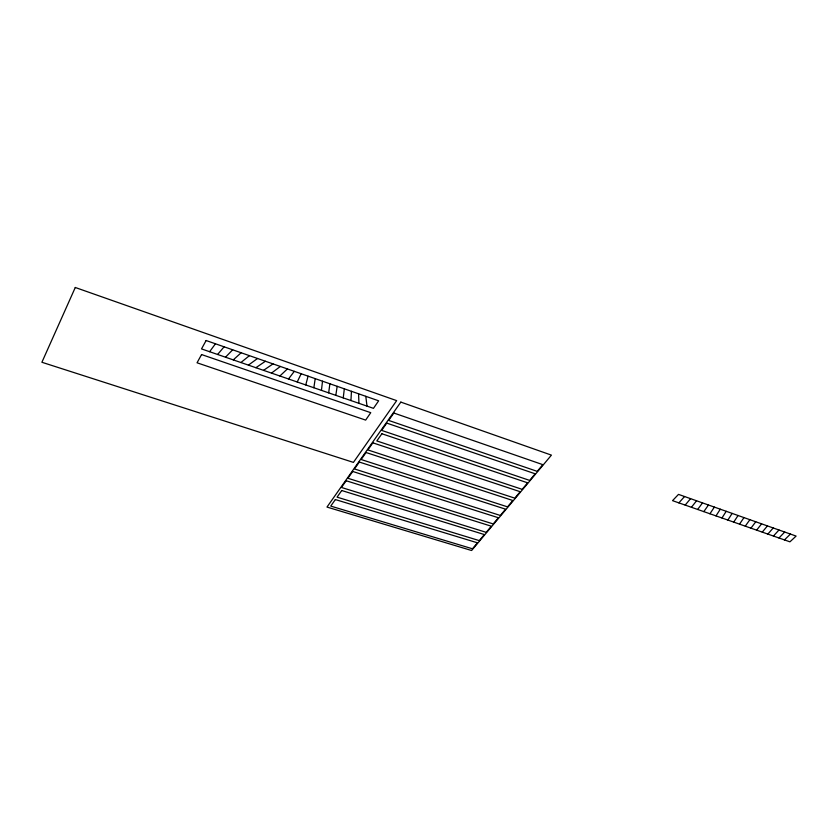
<?xml version="1.0" encoding="UTF-8"?>
<svg xmlns="http://www.w3.org/2000/svg" width="838" height="838" viewBox="0 0 838 838"><rect width="100%" height="100%" fill="white"/><g stroke="black" fill="none" stroke-linecap="round" stroke-linejoin="round"><path stroke-width="1.26" d="M350.954 400.564L351.447 391.304M321.446 390.361L322.515 381.196M343.224 397.893L344.334 388.822M328.664 392.854L329.889 383.773M313.862 387.743L315.203 378.64M335.818 395.337L337.169 386.318M305.755 384.935L308.08 376.157M297.228 381.992L301.156 373.727M721.968 517.989L726.211 511.295M727.876 520.063L732.14 513.401M715.987 515.883L720.292 509.2M733.732 522.116L738.058 515.496M709.933 513.767L714.374 507.095M739.525 524.148L743.976 517.591M703.826 511.62L708.445 505M745.265 526.159L749.884 519.686M209.605 351.698L215.46 343.779M697.645 509.462L702.516 502.894M750.963 528.16L755.761 521.77M288.513 378.975L294.306 371.339M691.423 507.273L696.556 500.778M756.63 530.15L761.606 523.844M762.266 532.12L767.43 525.908M685.17 505.084L690.575 498.662M217.608 354.464L224.113 346.806M767.859 534.089L773.223 527.961M678.874 502.873L684.562 496.525M773.432 536.037L778.984 530.004M225.516 357.198L232.681 349.802M778.963 537.975L784.714 532.046M784.462 539.913L790.423 534.068L796.1 536.079L789.941 541.83L672.537 500.653L678.508 494.378L790.423 534.068M279.871 375.99L287.424 368.93M233.289 359.89L241.135 352.756M240.915 362.529L249.431 355.658M271.502 373.099L280.353 366.457M248.415 365.117L257.538 358.486M255.894 367.704L265.416 361.241M263.53 370.344L273.031 363.901M365.787 396.322L367.002 406.116M358.591 393.797L358.926 403.319M75.284 287.486L41.9 362.267L353.416 462.398L396.657 400.637L75.284 287.486M206.117 340.521L201.518 348.912L373.465 408.347L378.65 400.815L206.117 340.521M201.57 354.558L197.045 362.791L365.651 420.1L370.752 412.684L201.57 354.558M400.836 402.104L326.988 507.063L471.605 550.514L551.425 455.128L400.836 402.104M346.178 480.75L341.443 487.465L486.218 532.34L491.34 526.212L346.178 480.75M352.714 471.459L347.917 478.268L493.226 523.949L498.411 517.748L352.714 471.459M359.334 462.052L354.484 468.945L500.328 515.464L505.576 509.179L359.334 462.052M366.049 452.51L361.126 459.507L507.514 506.864L512.835 500.506L366.049 452.51M372.858 442.841L367.872 449.933L514.794 498.16L520.178 491.717L372.858 442.841M386.758 423.106L381.636 430.386L529.637 480.404L535.168 473.795L386.758 423.106M393.86 413.029L388.654 420.414L537.21 471.365L542.815 464.661L393.86 413.029M335.357 499.553L330.748 506.089L472.454 548.785L477.451 542.815L335.357 499.553M341.726 490.523L337.054 497.144L479.294 540.615L484.354 534.56L341.726 490.523M381.887 433.759L376.817 440.935L522.168 489.35L527.615 482.824L381.887 433.759"/></g></svg>
